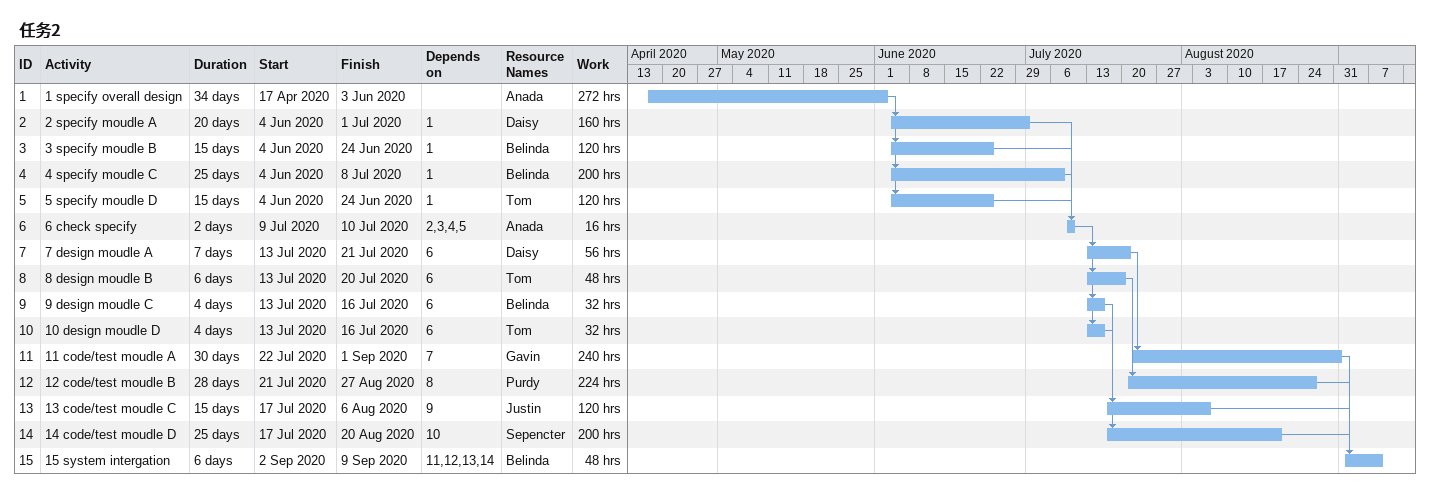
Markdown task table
任务2

| ID | Task | Duration | Start | Finish | Predecessors | Resources | Work (h) |
|---|---|---|---|---|---|---|---|
| 1 | 1 specify overall design | 34d | 2020-04-17 | 2020-06-03 |  | Anada | 272 |
| 2 | 2 specify moudle A | 20d | 2020-06-04 | 2020-07-01 | 1 | Daisy | 160 |
| 3 | 3 specify moudle B | 15d | 2020-06-04 | 2020-06-24 | 1 | Belinda | 120 |
| 4 | 4 specify moudle C | 25d | 2020-06-04 | 2020-07-08 | 1 | Belinda | 200 |
| 5 | 5 specify moudle D | 15d | 2020-06-04 | 2020-06-24 | 1 | Tom | 120 |
| 6 | 6 check specify | 2d | 2020-07-09 | 2020-07-10 | 2, 3, 4, 5 | Anada | 16 |
| 7 | 7 design moudle A | 7d | 2020-07-13 | 2020-07-21 | 6 | Daisy | 56 |
| 8 | 8 design moudle B | 6d | 2020-07-13 | 2020-07-20 | 6 | Tom | 48 |
| 9 | 9 design moudle C | 4d | 2020-07-13 | 2020-07-16 | 6 | Belinda | 32 |
| 10 | 10 design moudle D | 4d | 2020-07-13 | 2020-07-16 | 6 | Tom | 32 |
| 11 | 11 code/test moudle A | 30d | 2020-07-22 | 2020-09-01 | 7 | Gavin | 240 |
| 12 | 12 code/test moudle B | 28d | 2020-07-21 | 2020-08-27 | 8 | Purdy | 224 |
| 13 | 13 code/test moudle C | 15d | 2020-07-17 | 2020-08-06 | 9 | Justin | 120 |
| 14 | 14 code/test moudle D | 25d | 2020-07-17 | 2020-08-20 | 10 | Sepencter | 200 |
| 15 | 15 system intergation | 6d | 2020-09-02 | 2020-09-09 | 11, 12, 13, 14 | Belinda | 48 |
